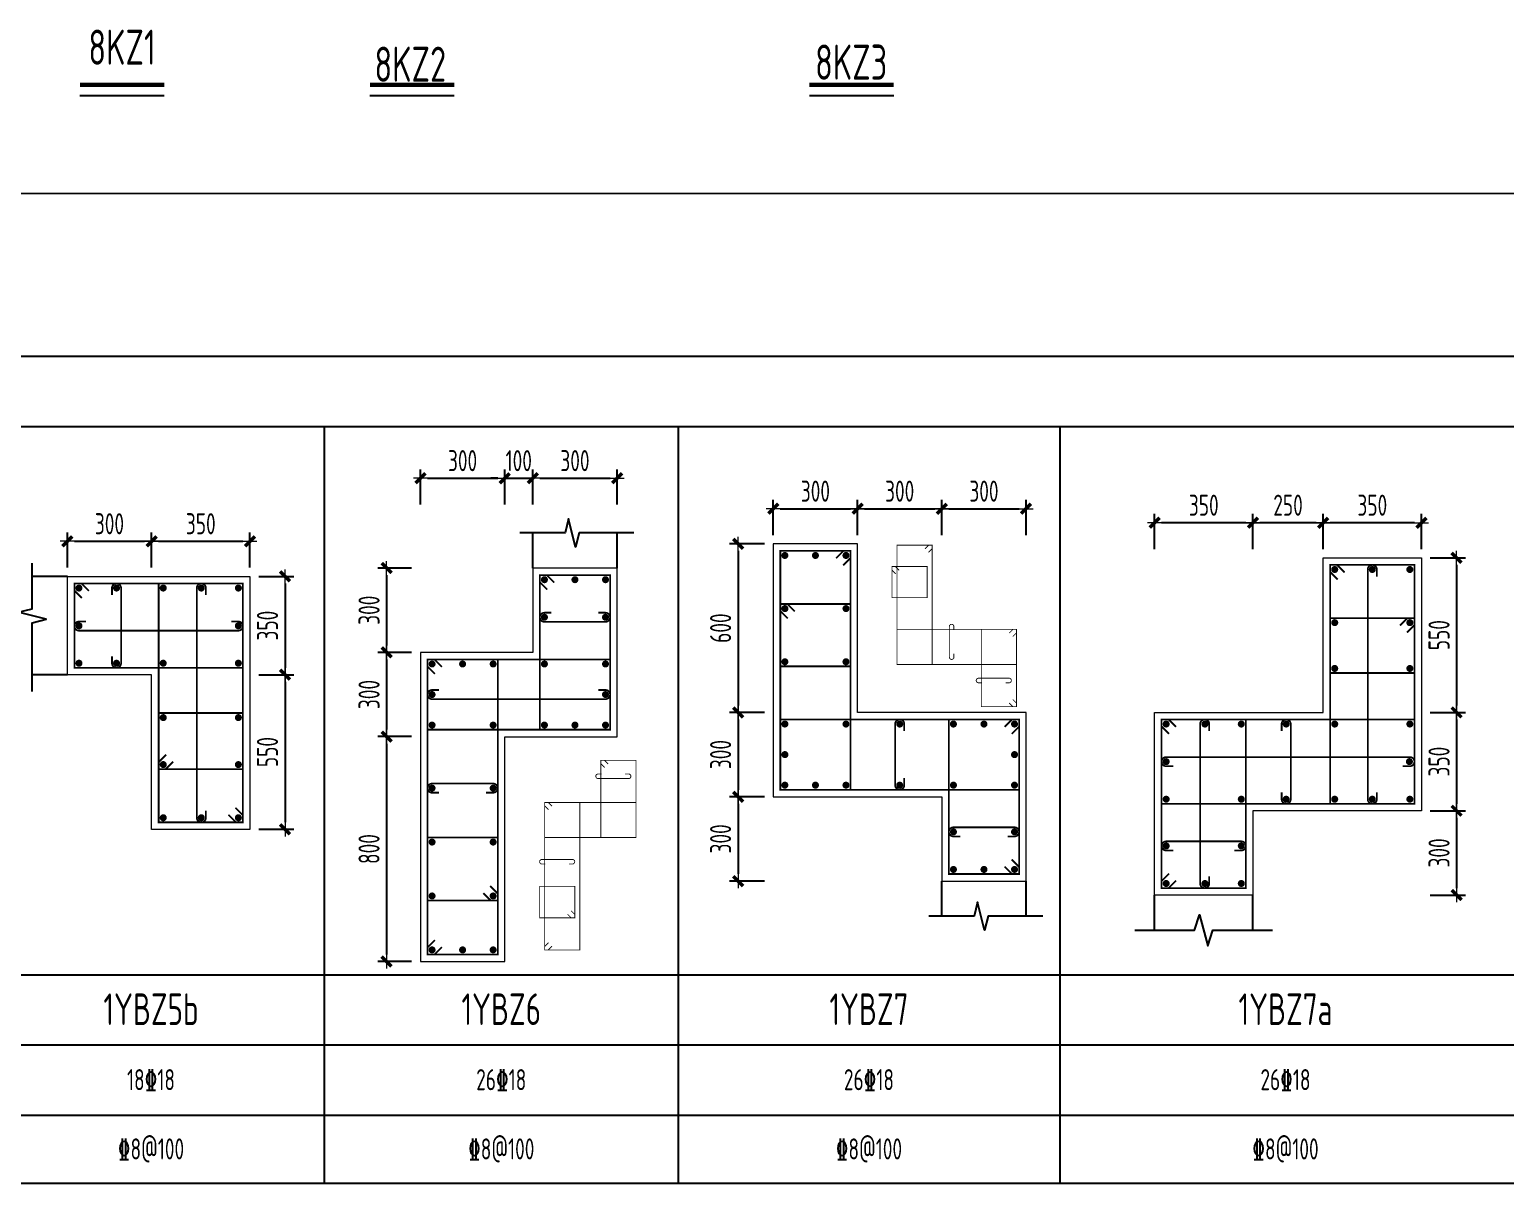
# Model space of a CAD drawing. Extents: x 292423 to 376523, y 106557 to 361882.
# Drawn here: x 341697 to 362713, y 328932 to 345359 of the extents above; entities that cross this region are included whole.
import ezdxf
from ezdxf.enums import TextEntityAlignment as Align

# ---------------------------------------------------------------- set-up
doc = ezdxf.new("R2010")
doc.units = 0
doc.header["$LTSCALE"] = 1000
doc.layers.get('0').update_dxf_attribs({"linetype": 'CONTINUOUS'})
doc.layers.get('Defpoints').update_dxf_attribs({"linetype": 'CONTINUOUS'})
for name, color, linetype, lineweight in [('REIN', 6, 'CONTINUOUS', 18), ('Z-柱大样外框', 7, 'ByLayer', 18), ('Z-详图标注', 3, 'CONTINUOUS', 18)]:
    doc.layers.add(name, color=color, linetype=linetype, lineweight=lineweight)
for name, color, linetype in [('TAB', 7, 'CONTINUOUS'), ('THIN', 7, 'CONTINUOUS'), ('柱', 2, 'CONTINUOUS')]:
    doc.layers.add(name, color=color, linetype=linetype)
doc.styles.get("Standard").update_dxf_attribs({"font": 'tssdeng.shx', "width": 0.7, "bigfont": 'tssdchn.shx'})
doc.styles.add('TCCAD_Dimension', font='Tssdeng.shx', dxfattribs={"width": 0.7, "bigfont": 'tssdchn.shx'})
doc.dimstyles.new('TCCAD_25_100', dxfattribs={"dimtxt": 300, "dimasz": 100, "dimexe": 125, "dimexo": 125, "dimgap": 100, "dimtad": 1, "dimdec": 0, "dimlfac": 0.25, "dimzin": 0, "dimdsep": 46, "dimtxsty": 'TCCAD_Dimension', "dimblk": '_TCDBK25_100', "dimcen": 0, "dimclrt": 7, "dimadec": 0, "dimazin": 0, "dimtfac": 1, "dimtdec": 0, "dimtix": 1, "dimtmove": 2, "dimatfit": 3, "dimfxl": 1, "dimtolj": 1, "dimtzin": 0, "dimarcsym": 0})

# ---------------------------------------------------------------- blocks, each defined once
blk = doc.blocks.new('_TCDBK25_100')
blk.add_line((-1, 0), (1, 0))
at = {"const_width": 0.5}
blk.add_lwpolyline([(-0.7, -0.7), (0.7, 0.7)], dxfattribs=at)
blk = doc.blocks.new('*D295')
at = {"layer": 'Defpoints', "color": 0}
for p in [(353487, 338538), (352287, 338038), (353487, 338038)]:
    blk.add_point(p, dxfattribs=at)
at = {"layer": 'Z-详图标注', "color": 0, "lineweight": -2}
for p, q in [((352287, 338163), (352287, 338663)), ((353487, 338163), (353487, 338663)), ((352387, 338538), (353387, 338538))]:
    blk.add_line(p, q, dxfattribs=at)
at = {"layer": 'Z-详图标注', "color": 0, "lineweight": -2, "xscale": 100, "yscale": 100, "zscale": 100, "rotation": 180}
blk.add_blockref('_TCDBK25_100', (352287, 338538), dxfattribs=at)
at = {"layer": 'Z-详图标注', "color": 0, "lineweight": -2, "xscale": 100, "yscale": 100, "zscale": 100}
blk.add_blockref('_TCDBK25_100', (353487, 338538), dxfattribs=at)
at = {"layer": 'Z-详图标注', "color": 7, "insert": (352887, 338788), "char_height": 300, "attachment_point": 5, "style": 'TCCAD_Dimension'}
blk.add_mtext('\\A1;300', dxfattribs=at)
blk = doc.blocks.new('*D296')
at = {"layer": 'Defpoints', "color": 0}
for p in [(354687, 338538), (353487, 338038), (354687, 338038)]:
    blk.add_point(p, dxfattribs=at)
at = {"layer": 'Z-详图标注', "color": 0, "lineweight": -2}
for p, q in [((353487, 338163), (353487, 338663)), ((354687, 338163), (354687, 338663)), ((353587, 338538), (354587, 338538))]:
    blk.add_line(p, q, dxfattribs=at)
at = {"layer": 'Z-详图标注', "color": 0, "lineweight": -2, "xscale": 100, "yscale": 100, "zscale": 100, "rotation": 180}
blk.add_blockref('_TCDBK25_100', (353487, 338538), dxfattribs=at)
at = {"layer": 'Z-详图标注', "color": 0, "lineweight": -2, "xscale": 100, "yscale": 100, "zscale": 100}
blk.add_blockref('_TCDBK25_100', (354687, 338538), dxfattribs=at)
at = {"layer": 'Z-详图标注', "color": 7, "insert": (354087, 338788), "char_height": 300, "attachment_point": 5, "style": 'TCCAD_Dimension'}
blk.add_mtext('\\A1;300', dxfattribs=at)
blk = doc.blocks.new('*D297')
at = {"layer": 'Defpoints', "color": 0}
for p in [(355887, 338538), (354687, 338038), (355887, 338038)]:
    blk.add_point(p, dxfattribs=at)
at = {"layer": 'Z-详图标注', "color": 0, "lineweight": -2}
for p, q in [((354687, 338163), (354687, 338663)), ((355887, 338163), (355887, 338663)), ((354787, 338538), (355787, 338538))]:
    blk.add_line(p, q, dxfattribs=at)
at = {"layer": 'Z-详图标注', "color": 0, "lineweight": -2, "xscale": 100, "yscale": 100, "zscale": 100, "rotation": 180}
blk.add_blockref('_TCDBK25_100', (354687, 338538), dxfattribs=at)
at = {"layer": 'Z-详图标注', "color": 0, "lineweight": -2, "xscale": 100, "yscale": 100, "zscale": 100}
blk.add_blockref('_TCDBK25_100', (355887, 338538), dxfattribs=at)
at = {"layer": 'Z-详图标注', "color": 7, "insert": (355287, 338788), "char_height": 300, "attachment_point": 5, "style": 'TCCAD_Dimension'}
blk.add_mtext('\\A1;300', dxfattribs=at)
blk = doc.blocks.new('*D298')
at = {"layer": 'Defpoints', "color": 0}
for p in [(352287, 338038), (351787, 335638), (352287, 335638)]:
    blk.add_point(p, dxfattribs=at)
at = {"layer": 'Z-详图标注', "color": 0, "lineweight": -2}
for p, q in [((352162, 338038), (351662, 338038)), ((351787, 337938), (351787, 335738)), ((352162, 335638), (351662, 335638))]:
    blk.add_line(p, q, dxfattribs=at)
at = {"layer": 'Z-详图标注', "color": 0, "lineweight": -2, "xscale": 100, "yscale": 100, "zscale": 100}
for p, rotation in [((351787, 338038), 90), ((351787, 335638), 270)]:
    blk.add_blockref('_TCDBK25_100', p, dxfattribs=dict(at, rotation=rotation))
at = {"layer": 'Z-详图标注', "color": 7, "insert": (351537, 336838), "char_height": 300, "attachment_point": 5, "rotation": 90, "style": 'TCCAD_Dimension'}
blk.add_mtext('\\A1;600', dxfattribs=at)
blk = doc.blocks.new('*D299')
at = {"layer": 'Defpoints', "color": 0}
for p in [(352287, 335638), (351787, 334438), (352287, 334438)]:
    blk.add_point(p, dxfattribs=at)
at = {"layer": 'Z-详图标注', "color": 0, "lineweight": -2}
for p, q in [((352162, 335638), (351662, 335638)), ((351787, 335538), (351787, 334538)), ((352162, 334438), (351662, 334438))]:
    blk.add_line(p, q, dxfattribs=at)
at = {"layer": 'Z-详图标注', "color": 0, "lineweight": -2, "xscale": 100, "yscale": 100, "zscale": 100}
for p, rotation in [((351787, 335638), 90), ((351787, 334438), 270)]:
    blk.add_blockref('_TCDBK25_100', p, dxfattribs=dict(at, rotation=rotation))
at = {"layer": 'Z-详图标注', "color": 7, "insert": (351537, 335038), "char_height": 300, "attachment_point": 5, "rotation": 90, "style": 'TCCAD_Dimension'}
blk.add_mtext('\\A1;300', dxfattribs=at)
blk = doc.blocks.new('*D300')
at = {"layer": 'Defpoints', "color": 0}
for p in [(352287, 334438), (351787, 333238), (352287, 333238)]:
    blk.add_point(p, dxfattribs=at)
at = {"layer": 'Z-详图标注', "color": 0, "lineweight": -2}
for p, q in [((352162, 334438), (351662, 334438)), ((351787, 334338), (351787, 333338)), ((352162, 333238), (351662, 333238))]:
    blk.add_line(p, q, dxfattribs=at)
at = {"layer": 'Z-详图标注', "color": 0, "lineweight": -2, "xscale": 100, "yscale": 100, "zscale": 100}
for p, rotation in [((351787, 334438), 90), ((351787, 333238), 270)]:
    blk.add_blockref('_TCDBK25_100', p, dxfattribs=dict(at, rotation=rotation))
at = {"layer": 'Z-详图标注', "color": 7, "insert": (351537, 333838), "char_height": 300, "attachment_point": 5, "rotation": 90, "style": 'TCCAD_Dimension'}
blk.add_mtext('\\A1;300', dxfattribs=at)
blk = doc.blocks.new('*D326')
at = {"layer": 'Defpoints', "color": 0}
for p in [(348463, 338972), (347263, 338472), (348463, 338472)]:
    blk.add_point(p, dxfattribs=at)
at = {"layer": 'Z-详图标注', "color": 0, "lineweight": -2}
for p, q in [((347263, 338597), (347263, 339097)), ((348463, 338597), (348463, 339097)), ((347363, 338972), (348363, 338972))]:
    blk.add_line(p, q, dxfattribs=at)
at = {"layer": 'Z-详图标注', "color": 0, "lineweight": -2, "xscale": 100, "yscale": 100, "zscale": 100, "rotation": 180}
blk.add_blockref('_TCDBK25_100', (347263, 338972), dxfattribs=at)
at = {"layer": 'Z-详图标注', "color": 0, "lineweight": -2, "xscale": 100, "yscale": 100, "zscale": 100}
blk.add_blockref('_TCDBK25_100', (348463, 338972), dxfattribs=at)
at = {"layer": 'Z-详图标注', "color": 7, "insert": (347863, 339222), "char_height": 300, "attachment_point": 5, "style": 'TCCAD_Dimension'}
blk.add_mtext('\\A1;300', dxfattribs=at)
blk = doc.blocks.new('*D327')
at = {"layer": 'Defpoints', "color": 0}
for p in [(348863, 338972), (348463, 338472), (348863, 338472)]:
    blk.add_point(p, dxfattribs=at)
at = {"layer": 'Z-详图标注', "color": 0, "lineweight": -2}
for p, q in [((348463, 338597), (348463, 339097)), ((348863, 338597), (348863, 339097)), ((348363, 338972), (348263, 338972)), ((348463, 338972), (348863, 338972)), ((348963, 338972), (349063, 338972))]:
    blk.add_line(p, q, dxfattribs=at)
at = {"layer": 'Z-详图标注', "color": 0, "lineweight": -2, "xscale": 100, "yscale": 100, "zscale": 100}
blk.add_blockref('_TCDBK25_100', (348463, 338972), dxfattribs=at)
at = {"layer": 'Z-详图标注', "color": 0, "lineweight": -2, "xscale": 100, "yscale": 100, "zscale": 100, "rotation": 180}
blk.add_blockref('_TCDBK25_100', (348863, 338972), dxfattribs=at)
at = {"layer": 'Z-详图标注', "color": 7, "insert": (348663, 339222), "char_height": 300, "attachment_point": 5, "style": 'TCCAD_Dimension'}
blk.add_mtext('\\A1;100', dxfattribs=at)
blk = doc.blocks.new('*D328')
at = {"layer": 'Defpoints', "color": 0}
for p in [(350063, 338972), (348863, 338472), (350063, 338472)]:
    blk.add_point(p, dxfattribs=at)
at = {"layer": 'Z-详图标注', "color": 0, "lineweight": -2}
for p, q in [((348863, 338597), (348863, 339097)), ((350063, 338597), (350063, 339097)), ((348963, 338972), (349963, 338972))]:
    blk.add_line(p, q, dxfattribs=at)
at = {"layer": 'Z-详图标注', "color": 0, "lineweight": -2, "xscale": 100, "yscale": 100, "zscale": 100, "rotation": 180}
blk.add_blockref('_TCDBK25_100', (348863, 338972), dxfattribs=at)
at = {"layer": 'Z-详图标注', "color": 0, "lineweight": -2, "xscale": 100, "yscale": 100, "zscale": 100}
blk.add_blockref('_TCDBK25_100', (350063, 338972), dxfattribs=at)
at = {"layer": 'Z-详图标注', "color": 7, "insert": (349463, 339222), "char_height": 300, "attachment_point": 5, "style": 'TCCAD_Dimension'}
blk.add_mtext('\\A1;300', dxfattribs=at)
blk = doc.blocks.new('*D329')
at = {"layer": 'Defpoints', "color": 0}
for p in [(347263, 337693), (346781, 336493), (347263, 336493)]:
    blk.add_point(p, dxfattribs=at)
at = {"layer": 'Z-详图标注', "color": 0, "lineweight": -2}
for p, q in [((347138, 337693), (346656, 337693)), ((346781, 337593), (346781, 336593)), ((347138, 336493), (346656, 336493))]:
    blk.add_line(p, q, dxfattribs=at)
at = {"layer": 'Z-详图标注', "color": 0, "lineweight": -2, "xscale": 100, "yscale": 100, "zscale": 100}
for p, rotation in [((346781, 337693), 90), ((346781, 336493), 270)]:
    blk.add_blockref('_TCDBK25_100', p, dxfattribs=dict(at, rotation=rotation))
at = {"layer": 'Z-详图标注', "color": 7, "insert": (346531, 337093), "char_height": 300, "attachment_point": 5, "rotation": 90, "style": 'TCCAD_Dimension'}
blk.add_mtext('\\A1;300', dxfattribs=at)
blk = doc.blocks.new('*D330')
at = {"layer": 'Defpoints', "color": 0}
for p in [(347263, 336493), (346781, 335293), (347263, 335293)]:
    blk.add_point(p, dxfattribs=at)
at = {"layer": 'Z-详图标注', "color": 0, "lineweight": -2}
for p, q in [((347138, 336493), (346656, 336493)), ((346781, 336393), (346781, 335393)), ((347138, 335293), (346656, 335293))]:
    blk.add_line(p, q, dxfattribs=at)
at = {"layer": 'Z-详图标注', "color": 0, "lineweight": -2, "xscale": 100, "yscale": 100, "zscale": 100}
for p, rotation in [((346781, 336493), 90), ((346781, 335293), 270)]:
    blk.add_blockref('_TCDBK25_100', p, dxfattribs=dict(at, rotation=rotation))
at = {"layer": 'Z-详图标注', "color": 7, "insert": (346531, 335893), "char_height": 300, "attachment_point": 5, "rotation": 90, "style": 'TCCAD_Dimension'}
blk.add_mtext('\\A1;300', dxfattribs=at)
blk = doc.blocks.new('*D331')
at = {"layer": 'Defpoints', "color": 0}
for p in [(347263, 335293), (346781, 332093), (347263, 332093)]:
    blk.add_point(p, dxfattribs=at)
at = {"layer": 'Z-详图标注', "color": 0, "lineweight": -2}
for p, q in [((347138, 335293), (346656, 335293)), ((346781, 335193), (346781, 332193)), ((347138, 332093), (346656, 332093))]:
    blk.add_line(p, q, dxfattribs=at)
at = {"layer": 'Z-详图标注', "color": 0, "lineweight": -2, "xscale": 100, "yscale": 100, "zscale": 100}
for p, rotation in [((346781, 335293), 90), ((346781, 332093), 270)]:
    blk.add_blockref('_TCDBK25_100', p, dxfattribs=dict(at, rotation=rotation))
at = {"layer": 'Z-详图标注', "color": 7, "insert": (346531, 333693), "char_height": 300, "attachment_point": 5, "rotation": 90, "style": 'TCCAD_Dimension'}
blk.add_mtext('\\A1;800', dxfattribs=at)
blk = doc.blocks.new('*D354')
at = {"layer": 'Defpoints', "color": 0}
for p in [(360117, 338338), (360117, 337838), (361517, 337838)]:
    blk.add_point(p, dxfattribs=at)
at = {"layer": 'Z-详图标注', "color": 0, "lineweight": -2}
for p, q in [((360117, 337963), (360117, 338463)), ((361517, 337963), (361517, 338463)), ((361417, 338338), (360217, 338338))]:
    blk.add_line(p, q, dxfattribs=at)
at = {"layer": 'Z-详图标注', "color": 0, "lineweight": -2, "xscale": 100, "yscale": 100, "zscale": 100, "rotation": 180}
blk.add_blockref('_TCDBK25_100', (360117, 338338), dxfattribs=at)
at = {"layer": 'Z-详图标注', "color": 0, "lineweight": -2, "xscale": 100, "yscale": 100, "zscale": 100}
blk.add_blockref('_TCDBK25_100', (361517, 338338), dxfattribs=at)
at = {"layer": 'Z-详图标注', "color": 7, "insert": (360817, 338588), "char_height": 300, "attachment_point": 5, "style": 'TCCAD_Dimension'}
blk.add_mtext('\\A1;350', dxfattribs=at)
blk = doc.blocks.new('*D355')
at = {"layer": 'Defpoints', "color": 0}
for p in [(359117, 338338), (359117, 337838), (360117, 337838)]:
    blk.add_point(p, dxfattribs=at)
at = {"layer": 'Z-详图标注', "color": 0, "lineweight": -2}
for p, q in [((359117, 337963), (359117, 338463)), ((360117, 337963), (360117, 338463)), ((360017, 338338), (359217, 338338))]:
    blk.add_line(p, q, dxfattribs=at)
at = {"layer": 'Z-详图标注', "color": 0, "lineweight": -2, "xscale": 100, "yscale": 100, "zscale": 100, "rotation": 180}
blk.add_blockref('_TCDBK25_100', (359117, 338338), dxfattribs=at)
at = {"layer": 'Z-详图标注', "color": 0, "lineweight": -2, "xscale": 100, "yscale": 100, "zscale": 100}
blk.add_blockref('_TCDBK25_100', (360117, 338338), dxfattribs=at)
at = {"layer": 'Z-详图标注', "color": 7, "insert": (359617, 338588), "char_height": 300, "attachment_point": 5, "style": 'TCCAD_Dimension'}
blk.add_mtext('\\A1;250', dxfattribs=at)
blk = doc.blocks.new('*D356')
at = {"layer": 'Defpoints', "color": 0}
for p in [(357717, 338338), (357717, 337838), (359117, 337838)]:
    blk.add_point(p, dxfattribs=at)
at = {"layer": 'Z-详图标注', "color": 0, "lineweight": -2}
for p, q in [((357717, 337963), (357717, 338463)), ((359117, 337963), (359117, 338463)), ((359017, 338338), (357817, 338338))]:
    blk.add_line(p, q, dxfattribs=at)
at = {"layer": 'Z-详图标注', "color": 0, "lineweight": -2, "xscale": 100, "yscale": 100, "zscale": 100, "rotation": 180}
blk.add_blockref('_TCDBK25_100', (357717, 338338), dxfattribs=at)
at = {"layer": 'Z-详图标注', "color": 0, "lineweight": -2, "xscale": 100, "yscale": 100, "zscale": 100}
blk.add_blockref('_TCDBK25_100', (359117, 338338), dxfattribs=at)
at = {"layer": 'Z-详图标注', "color": 7, "insert": (358417, 338588), "char_height": 300, "attachment_point": 5, "style": 'TCCAD_Dimension'}
blk.add_mtext('\\A1;350', dxfattribs=at)
blk = doc.blocks.new('*D357')
at = {"layer": 'Defpoints', "color": 0}
for p in [(361517, 337838), (361517, 335638), (362017, 335638)]:
    blk.add_point(p, dxfattribs=at)
at = {"layer": 'Z-详图标注', "color": 0, "lineweight": -2}
for p, q in [((361642, 337838), (362142, 337838)), ((362017, 337738), (362017, 335738)), ((361642, 335638), (362142, 335638))]:
    blk.add_line(p, q, dxfattribs=at)
at = {"layer": 'Z-详图标注', "color": 0, "lineweight": -2, "xscale": 100, "yscale": 100, "zscale": 100}
for p, rotation in [((362017, 337838), 90), ((362017, 335638), 270)]:
    blk.add_blockref('_TCDBK25_100', p, dxfattribs=dict(at, rotation=rotation))
at = {"layer": 'Z-详图标注', "color": 7, "insert": (361767, 336738), "char_height": 300, "attachment_point": 5, "rotation": 90, "style": 'TCCAD_Dimension'}
blk.add_mtext('\\A1;550', dxfattribs=at)
blk = doc.blocks.new('*D358')
at = {"layer": 'Defpoints', "color": 0}
for p in [(361517, 335638), (361517, 334238), (362017, 334238)]:
    blk.add_point(p, dxfattribs=at)
at = {"layer": 'Z-详图标注', "color": 0, "lineweight": -2}
for p, q in [((361642, 335638), (362142, 335638)), ((362017, 335538), (362017, 334338)), ((361642, 334238), (362142, 334238))]:
    blk.add_line(p, q, dxfattribs=at)
at = {"layer": 'Z-详图标注', "color": 0, "lineweight": -2, "xscale": 100, "yscale": 100, "zscale": 100}
for p, rotation in [((362017, 335638), 90), ((362017, 334238), 270)]:
    blk.add_blockref('_TCDBK25_100', p, dxfattribs=dict(at, rotation=rotation))
at = {"layer": 'Z-详图标注', "color": 7, "insert": (361767, 334938), "char_height": 300, "attachment_point": 5, "rotation": 90, "style": 'TCCAD_Dimension'}
blk.add_mtext('\\A1;350', dxfattribs=at)
blk = doc.blocks.new('*D359')
at = {"layer": 'Defpoints', "color": 0}
for p in [(361517, 334238), (361517, 333038), (362017, 333038)]:
    blk.add_point(p, dxfattribs=at)
at = {"layer": 'Z-详图标注', "color": 0, "lineweight": -2}
for p, q in [((361642, 334238), (362142, 334238)), ((362017, 334138), (362017, 333138)), ((361642, 333038), (362142, 333038))]:
    blk.add_line(p, q, dxfattribs=at)
at = {"layer": 'Z-详图标注', "color": 0, "lineweight": -2, "xscale": 100, "yscale": 100, "zscale": 100}
for p, rotation in [((362017, 334238), 90), ((362017, 333038), 270)]:
    blk.add_blockref('_TCDBK25_100', p, dxfattribs=dict(at, rotation=rotation))
at = {"layer": 'Z-详图标注', "color": 7, "insert": (361767, 333638), "char_height": 300, "attachment_point": 5, "rotation": 90, "style": 'TCCAD_Dimension'}
blk.add_mtext('\\A1;300', dxfattribs=at)
blk = doc.blocks.new('*D364')
at = {"layer": 'Defpoints', "color": 0}
for p in [(343435, 338074), (342235, 337574), (343435, 337574)]:
    blk.add_point(p, dxfattribs=at)
at = {"layer": 'Z-详图标注', "color": 0, "lineweight": -2}
for p, q in [((342235, 337699), (342235, 338199)), ((343435, 337699), (343435, 338199)), ((342335, 338074), (343335, 338074))]:
    blk.add_line(p, q, dxfattribs=at)
at = {"layer": 'Z-详图标注', "color": 0, "lineweight": -2, "xscale": 100, "yscale": 100, "zscale": 100, "rotation": 180}
blk.add_blockref('_TCDBK25_100', (342235, 338074), dxfattribs=at)
at = {"layer": 'Z-详图标注', "color": 0, "lineweight": -2, "xscale": 100, "yscale": 100, "zscale": 100}
blk.add_blockref('_TCDBK25_100', (343435, 338074), dxfattribs=at)
at = {"layer": 'Z-详图标注', "color": 7, "insert": (342835, 338324), "char_height": 300, "attachment_point": 5, "style": 'TCCAD_Dimension'}
blk.add_mtext('\\A1;300', dxfattribs=at)
blk = doc.blocks.new('*D365')
at = {"layer": 'Defpoints', "color": 0}
for p in [(344835, 338074), (343435, 337574), (344835, 337574)]:
    blk.add_point(p, dxfattribs=at)
at = {"layer": 'Z-详图标注', "color": 0, "lineweight": -2}
for p, q in [((343435, 337699), (343435, 338199)), ((344835, 337699), (344835, 338199)), ((343535, 338074), (344735, 338074))]:
    blk.add_line(p, q, dxfattribs=at)
at = {"layer": 'Z-详图标注', "color": 0, "lineweight": -2, "xscale": 100, "yscale": 100, "zscale": 100, "rotation": 180}
blk.add_blockref('_TCDBK25_100', (343435, 338074), dxfattribs=at)
at = {"layer": 'Z-详图标注', "color": 0, "lineweight": -2, "xscale": 100, "yscale": 100, "zscale": 100}
blk.add_blockref('_TCDBK25_100', (344835, 338074), dxfattribs=at)
at = {"layer": 'Z-详图标注', "color": 7, "insert": (344135, 338324), "char_height": 300, "attachment_point": 5, "style": 'TCCAD_Dimension'}
blk.add_mtext('\\A1;350', dxfattribs=at)
blk = doc.blocks.new('*D366')
at = {"layer": 'Defpoints', "color": 0}
for p in [(344835, 337574), (344835, 336174), (345335, 336174)]:
    blk.add_point(p, dxfattribs=at)
at = {"layer": 'Z-详图标注', "color": 0, "lineweight": -2}
for p, q in [((344960, 337574), (345460, 337574)), ((345335, 337474), (345335, 336274)), ((344960, 336174), (345460, 336174))]:
    blk.add_line(p, q, dxfattribs=at)
at = {"layer": 'Z-详图标注', "color": 0, "lineweight": -2, "xscale": 100, "yscale": 100, "zscale": 100}
for p, rotation in [((345335, 337574), 90), ((345335, 336174), 270)]:
    blk.add_blockref('_TCDBK25_100', p, dxfattribs=dict(at, rotation=rotation))
at = {"layer": 'Z-详图标注', "color": 7, "insert": (345085, 336874), "char_height": 300, "attachment_point": 5, "rotation": 90, "style": 'TCCAD_Dimension'}
blk.add_mtext('\\A1;350', dxfattribs=at)
blk = doc.blocks.new('*D367')
at = {"layer": 'Defpoints', "color": 0}
for p in [(344835, 336174), (344835, 333974), (345335, 333974)]:
    blk.add_point(p, dxfattribs=at)
at = {"layer": 'Z-详图标注', "color": 0, "lineweight": -2}
for p, q in [((344960, 336174), (345460, 336174)), ((345335, 336074), (345335, 334074)), ((344960, 333974), (345460, 333974))]:
    blk.add_line(p, q, dxfattribs=at)
at = {"layer": 'Z-详图标注', "color": 0, "lineweight": -2, "xscale": 100, "yscale": 100, "zscale": 100}
for p, rotation in [((345335, 336174), 90), ((345335, 333974), 270)]:
    blk.add_blockref('_TCDBK25_100', p, dxfattribs=dict(at, rotation=rotation))
at = {"layer": 'Z-详图标注', "color": 7, "insert": (345085, 335074), "char_height": 300, "attachment_point": 5, "rotation": 90, "style": 'TCCAD_Dimension'}
blk.add_mtext('\\A1;550', dxfattribs=at)

msp = doc.modelspace()

# ---------------------------------------------------------------- linework, layer by layer
at = {"layer": 'REIN', "color": 6}
for points, const_width in [([(294922.6, 343025), (368522.6, 343025)], 25), ([(354030.1, 337611.3), (353977.1, 337664.3), (353977.1, 337714.3), (354477.1, 337714.3), (354477.1, 337271), (353977.1, 337271), (353977.1, 337714.3), (354027.1, 337714.3), (354080.1, 337661.3)], 12.5), ([(352493.4, 336974.9), (352387.4, 337081), (352387.4, 337181), (353387.4, 337181), (353387.4, 336294.3), (352387.4, 336294.3), (352387.4, 337181), (352487.4, 337181), (352593.4, 337074.9)], 25), ([(361310.5, 336774.9), (361416.5, 336881), (361416.5, 336981), (360216.5, 336981), (360216.5, 336198.9), (361416.5, 336198.9), (361416.5, 336981), (361316.5, 336981), (361210.5, 336874.9)], 25), ([(343641.5, 335036.4), (343535.4, 334930.3), (343535.4, 334830.3), (344735.4, 334830.3), (344735.4, 335629.2), (343535.4, 335629.2), (343535.4, 334830.3), (343635.4, 334830.3), (343741.5, 334936.4)], 25), ([(348257.2, 333166.1), (348363.3, 333060.1), (348363.3, 332960.1), (347363.3, 332960.1), (347363.3, 333857.6), (348363.3, 333857.6), (348363.3, 332960.1), (348263.3, 332960.1), (348157.2, 333066.1)], 25), ([(349406.9, 332815.9), (349460, 332762.9), (349460, 332712.9), (348960, 332712.9), (348960, 333161.7), (349460, 333161.7), (349460, 332712.9), (349410, 332712.9), (349356.9, 332765.9)], 12.5)]:
    msp.add_lwpolyline(points, dxfattribs=dict(at, const_width=const_width))
at = {"layer": 'REIN', "color": 210}
for points, const_width in [([(353181.3, 337831.6), (353287.4, 337937.6), (353387.4, 337937.6), (353387.4, 334537.6), (352387.4, 334537.6), (352387.4, 337937.6), (353387.4, 337937.6), (353387.4, 337837.6), (353281.3, 337731.6)], 25), ([(354446.5, 337967.1), (354499.6, 338020.1), (354549.6, 338020.1), (354549.6, 336320.1), (354049.6, 336320.1), (354049.6, 338020.1), (354549.6, 338020.1), (354549.6, 337970.1), (354496.5, 337917.1)], 12.5), ([(360422.6, 337631.6), (360316.5, 337737.6), (360216.5, 337737.6), (360216.5, 334337.6), (361416.5, 334337.6), (361416.5, 337737.6), (360216.5, 337737.6), (360216.5, 337637.6), (360322.6, 337531.6)], 25), ([(349069.3, 337386.5), (348963.3, 337492.6), (348963.3, 337592.6), (349963.3, 337592.6), (349963.3, 335392.6), (348963.3, 335392.6), (348963.3, 337592.6), (349063.3, 337592.6), (349169.3, 337486.5)], 25), ([(342541.5, 337367.6), (342435.4, 337473.6), (342335.4, 337473.6), (342335.4, 336273.6), (344735.4, 336273.6), (344735.4, 337473.6), (342335.4, 337473.6), (342335.4, 337373.6), (342441.5, 337267.6)], 25), ([(344529.3, 334179.7), (344635.4, 334073.6), (344735.4, 334073.6), (344735.4, 337473.6), (343535.4, 337473.6), (343535.4, 334073.6), (344735.4, 334073.6), (344735.4, 334173.6), (344629.3, 334279.7)], 25), ([(355646.5, 336767.1), (355699.6, 336820.1), (355749.6, 336820.1), (355749.6, 336320.1), (354049.6, 336320.1), (354049.6, 336820.1), (355749.6, 336820.1), (355749.6, 336770.1), (355696.5, 336717.1)], 12.5), ([(355696.5, 335823.2), (355749.6, 335770.1), (355749.6, 335720.1), (355249.6, 335720.1), (355249.6, 336820.1), (355749.6, 336820.1), (355749.6, 335720.1), (355699.6, 335720.1), (355646.5, 335773.2)], 12.5), ([(347569.3, 332298.6), (347463.3, 332192.6), (347363.3, 332192.6), (347363.3, 336392.6), (348363.3, 336392.6), (348363.3, 332192.6), (347363.3, 332192.6), (347363.3, 332292.6), (347469.3, 332398.6)], 25), ([(347469.3, 336186.5), (347363.3, 336292.6), (347363.3, 336392.6), (349963.3, 336392.6), (349963.3, 335392.6), (347363.3, 335392.6), (347363.3, 336392.6), (347463.3, 336392.6), (347569.3, 336286.5)], 25), ([(355581.3, 335431.6), (355687.4, 335537.6), (355787.4, 335537.6), (355787.4, 334537.6), (352387.4, 334537.6), (352387.4, 335537.6), (355787.4, 335537.6), (355787.4, 335437.6), (355681.3, 335331.6)], 25), ([(355681.3, 333543.7), (355787.4, 333437.6), (355787.4, 333337.6), (354787.4, 333337.6), (354787.4, 335537.6), (355787.4, 335537.6), (355787.4, 333337.6), (355687.4, 333337.6), (355581.3, 333443.7)], 25), ([(358022.6, 335431.6), (357916.5, 335537.6), (357816.5, 335537.6), (357816.5, 334337.6), (361416.5, 334337.6), (361416.5, 335537.6), (357816.5, 335537.6), (357816.5, 335437.6), (357922.6, 335331.6)], 25), ([(357922.6, 333343.7), (357816.5, 333237.6), (357816.5, 333137.6), (359016.5, 333137.6), (359016.5, 335537.6), (357816.5, 335537.6), (357816.5, 333137.6), (357916.5, 333137.6), (358022.6, 333243.7)], 25), ([(349885.5, 334853.6), (349832.5, 334906.7), (349832.5, 334956.7), (350332.5, 334956.7), (350332.5, 333856.7), (349832.5, 333856.7), (349832.5, 334956.7), (349882.5, 334956.7), (349935.5, 334903.6)], 12.5), ([(349135.5, 332309.7), (349082.5, 332256.7), (349032.5, 332256.7), (349032.5, 334356.7), (349532.5, 334356.7), (349532.5, 332256.7), (349032.5, 332256.7), (349032.5, 332306.7), (349085.5, 332359.7)], 12.5), ([(349085.5, 334253.6), (349032.5, 334306.7), (349032.5, 334356.7), (350332.5, 334356.7), (350332.5, 333856.7), (349032.5, 333856.7), (349032.5, 334356.7), (349082.5, 334356.7), (349135.5, 334303.6)], 12.5)]:
    msp.add_lwpolyline(points, dxfattribs=dict(at, const_width=const_width))
at = {"layer": 'REIN', "color": 6, "const_width": 50}
for points in [[(352427.4, 337872.6, 1), (352477.4, 337872.6, 1)], [(352862.4, 337872.6, 1), (352912.4, 337872.6, 1)], [(353297.4, 337872.6, 1), (353347.4, 337872.6, 1)], [(349003.3, 337527.6, 1), (349053.3, 337527.6, 1)], [(349438.3, 337527.6, 1), (349488.3, 337527.6, 1)], [(349873.3, 337527.6, 1), (349923.3, 337527.6, 1)], [(360306.5, 337672.6, -1), (360256.5, 337672.6, -1)], [(360841.6, 337672.6, -1), (360791.6, 337672.6, -1)], [(361376.5, 337672.6, -1), (361326.5, 337672.6, -1)], [(342400.4, 337433.6, -1), (342400.4, 337383.6, -1)], [(342935.4, 337433.6, -1), (342935.4, 337383.6, -1)], [(343600.4, 337433.6, -1), (343600.4, 337383.6, -1)], [(344141.9, 337433.6, -1), (344141.9, 337383.6, -1)], [(344670.4, 337433.6, -1), (344670.4, 337383.6, -1)], [(352427.4, 337116, 1), (352477.4, 337116, 1)], [(353297.4, 337116, 1), (353347.4, 337116, 1)], [(342400.4, 336895.7, -1), (342400.4, 336845.7, -1)], [(344670.4, 336895.7, -1), (344670.4, 336845.7, -1)], [(349003.3, 336992.6, 1), (349053.3, 336992.6, 1)], [(349873.3, 336992.6, 1), (349923.3, 336992.6, 1)], [(360306.5, 336916, -1), (360256.5, 336916, -1)], [(361376.5, 336916, -1), (361326.5, 336916, -1)], [(342400.4, 336363.6, -1), (342400.4, 336313.6, -1)], [(342935.4, 336363.6, -1), (342935.4, 336313.6, -1)], [(343600.4, 336363.6, -1), (343600.4, 336313.6, -1)], [(344670.4, 336363.6, -1), (344670.4, 336313.6, -1)], [(347403.3, 336327.6, 1), (347453.3, 336327.6, 1)], [(347838.3, 336327.6, 1), (347888.3, 336327.6, 1)], [(348273.3, 336327.6, 1), (348323.3, 336327.6, 1)], [(349003.3, 336327.6, 1), (349053.3, 336327.6, 1)], [(349873.3, 336327.6, 1), (349923.3, 336327.6, 1)], [(352427.4, 336359.3, 1), (352477.4, 336359.3, 1)], [(353297.4, 336359.3, 1), (353347.4, 336359.3, 1)], [(360306.5, 336263.9, -1), (360256.5, 336263.9, -1)], [(361376.5, 336263.9, -1), (361326.5, 336263.9, -1)], [(347403.3, 335892.6, 1), (347453.3, 335892.6, 1)], [(349873.3, 335892.6, 1), (349923.3, 335892.6, 1)], [(343600.4, 335589.2, -1), (343600.4, 335539.2, -1)], [(344670.4, 335589.2, -1), (344670.4, 335539.2, -1)], [(347403.3, 335457.6, 1), (347453.3, 335457.6, 1)], [(348273.3, 335457.6, 1), (348323.3, 335457.6, 1)], [(349003.3, 335457.6, 1), (349053.3, 335457.6, 1)], [(349438.3, 335457.6, 1), (349488.3, 335457.6, 1)], [(349873.3, 335457.6, 1), (349923.3, 335457.6, 1)], [(352427.4, 335472.6, 1), (352477.4, 335472.6, 1)], [(353297.4, 335472.6, 1), (353347.4, 335472.6, 1)], [(354062.4, 335472.6, 1), (354112.4, 335472.6, 1)], [(354827.4, 335472.6, 1), (354877.4, 335472.6, 1)], [(355262.4, 335472.6, 1), (355312.4, 335472.6, 1)], [(355697.4, 335472.6, 1), (355747.4, 335472.6, 1)], [(357906.5, 335472.6, -1), (357856.5, 335472.6, -1)], [(358458.6, 335472.6, -1), (358408.6, 335472.6, -1)], [(358976.5, 335472.6, -1), (358926.5, 335472.6, -1)], [(359615.7, 335472.6, -1), (359565.7, 335472.6, -1)], [(360306.5, 335472.6, -1), (360256.5, 335472.6, -1)], [(361376.5, 335472.6, -1), (361326.5, 335472.6, -1)], [(352427.4, 335037.6, 1), (352477.4, 335037.6, 1)], [(355697.4, 335037.6, 1), (355747.4, 335037.6, 1)], [(343600.4, 334920.3, -1), (343600.4, 334870.3, -1)], [(344670.4, 334920.3, -1), (344670.4, 334870.3, -1)], [(357856.5, 334937.6, 1), (357906.5, 334937.6, 1)], [(361319.7, 334937.6, 1), (361369.7, 334937.6, 1)], [(347403.3, 334560.1, 1), (347453.3, 334560.1, 1)], [(348273.3, 334560.1, 1), (348323.3, 334560.1, 1)], [(352427.4, 334602.6, 1), (352477.4, 334602.6, 1)], [(352862.4, 334602.6, 1), (352912.4, 334602.6, 1)], [(353297.4, 334602.6, 1), (353347.4, 334602.6, 1)], [(354062.4, 334602.6, 1), (354112.4, 334602.6, 1)], [(354827.4, 334602.6, 1), (354877.4, 334602.6, 1)], [(355697.4, 334602.6, 1), (355747.4, 334602.6, 1)], [(357906.5, 334402.6, -1), (357856.5, 334402.6, -1)], [(358976.5, 334402.6, -1), (358926.5, 334402.6, -1)], [(359615.7, 334402.6, -1), (359565.7, 334402.6, -1)], [(360306.5, 334402.6, -1), (360256.5, 334402.6, -1)], [(360841.6, 334402.6, -1), (360791.6, 334402.6, -1)], [(361376.5, 334402.6, -1), (361326.5, 334402.6, -1)], [(343600.4, 334163.6, -1), (343600.4, 334113.6, -1)], [(344141.9, 334163.6, -1), (344141.9, 334113.6, -1)], [(344670.4, 334163.6, -1), (344670.4, 334113.6, -1)], [(354827.4, 333937.6, 1), (354877.4, 333937.6, 1)], [(355697.4, 333937.6, 1), (355747.4, 333937.6, 1)], [(347403.3, 333792.6, 1), (347453.3, 333792.6, 1)], [(348273.3, 333792.6, 1), (348323.3, 333792.6, 1)], [(357906.5, 333737.6, -1), (357856.5, 333737.6, -1)], [(358976.5, 333737.6, -1), (358926.5, 333737.6, -1)], [(354827.4, 333402.6, 1), (354877.4, 333402.6, 1)], [(355262.4, 333402.6, 1), (355312.4, 333402.6, 1)], [(355697.4, 333402.6, 1), (355747.4, 333402.6, 1)], [(357906.5, 333202.6, -1), (357856.5, 333202.6, -1)], [(358458.6, 333202.6, -1), (358408.6, 333202.6, -1)], [(358976.5, 333202.6, -1), (358926.5, 333202.6, -1)], [(347403.3, 333025.1, 1), (347453.3, 333025.1, 1)], [(348273.3, 333025.1, 1), (348323.3, 333025.1, 1)], [(347403.3, 332257.6, 1), (347453.3, 332257.6, 1)], [(347838.3, 332257.6, 1), (347888.3, 332257.6, 1)], [(348273.3, 332257.6, 1), (348323.3, 332257.6, 1)]]:
    msp.add_lwpolyline(points, format="xyb", close=True, dxfattribs=at)
at = {"layer": 'REIN', "color": 6}
for points, const_width in [([(360881.5, 334502.6), (360881.5, 334402.6, -1), (360751.5, 334402.6), (360751.5, 337672.6, -1), (360881.5, 337672.6), (360881.5, 337572.6)], 25), ([(342870.4, 336438.6), (342870.4, 336338.6, 1), (343000.4, 336338.6), (343000.4, 337408.6, 1), (342870.4, 337408.6), (342870.4, 337308.6)], 25), ([(344208.2, 334238.6), (344208.2, 334138.6, -1), (344078.2, 334138.6), (344078.2, 337408.6, -1), (344208.2, 337408.6), (344208.2, 337308.6)], 25), ([(342500.4, 336932.1), (342400.4, 336932.1, 1), (342400.4, 336802.1), (344670.7, 336802.1, 1), (344670.7, 336932.1), (344570.7, 336932.1)], 25), ([(349798.3, 337057.6), (349898.3, 337057.6, -1), (349898.3, 336927.6), (349028.3, 336927.6, -1), (349028.3, 337057.6), (349128.3, 337057.6)], 25), ([(354859.6, 336475.1), (354859.6, 336425.1, -1), (354794.6, 336425.1), (354794.6, 336860.1, -1), (354859.6, 336860.1), (354859.6, 336810.1)], 12.5), ([(355259.6, 336060.1), (355209.6, 336060.1, -1), (355209.6, 336125.1), (355644.6, 336125.1, -1), (355644.6, 336060.1), (355594.6, 336060.1)], 12.5), ([(349798.3, 335957.6), (349898.3, 335957.6, -1), (349898.3, 335827.6), (347428.3, 335827.6, -1), (347428.3, 335957.6), (347528.3, 335957.6)], 25), ([(354152.4, 334702.6), (354152.4, 334602.6, -1), (354022.4, 334602.6), (354022.4, 335472.6, -1), (354152.4, 335472.6), (354152.4, 335372.6)], 25), ([(358495.2, 333302.6), (358495.2, 333202.6, -1), (358365.2, 333202.6), (358365.2, 335472.6, -1), (358495.2, 335472.6), (358495.2, 335372.6)], 25), ([(359525.7, 334502.6), (359525.7, 334402.6, 1), (359655.7, 334402.6), (359655.7, 335472.6, 1), (359525.7, 335472.6), (359525.7, 335372.6)], 25), ([(357981.5, 334872.6), (357881.5, 334872.6, -1), (357881.5, 335002.6), (361351.5, 335002.6, -1), (361351.5, 334872.6), (361251.5, 334872.6)], 25), ([(347528.3, 334495.1), (347428.3, 334495.1, -1), (347428.3, 334625.1), (348298.3, 334625.1, -1), (348298.3, 334495.1), (348198.3, 334495.1)], 25), ([(350177.5, 334761.7), (350227.5, 334761.7, -1), (350227.5, 334696.7), (349792.5, 334696.7, -1), (349792.5, 334761.7), (349842.5, 334761.7)], 12.5), ([(354952.4, 333872.6), (354852.4, 333872.6, -1), (354852.4, 334002.6), (355722.4, 334002.6, -1), (355722.4, 333872.6), (355622.4, 333872.6)], 25), ([(358851.5, 333672.6), (358951.5, 333672.6, 1), (358951.5, 333802.6), (357881.5, 333802.6, 1), (357881.5, 333672.6), (357981.5, 333672.6)], 25), ([(349042.5, 333480.4), (348992.5, 333480.4, -1), (348992.5, 333545.4), (349427.5, 333545.4, -1), (349427.5, 333480.4), (349377.5, 333480.4)], 12.5)]:
    msp.add_lwpolyline(points, format="xyb", dxfattribs=dict(at, const_width=const_width))
at = {"layer": 'TAB'}
for p, q in [((295391.9, 340710.3), (368105.7, 340710.3)), ((297191.9, 339710.3), (368105.7, 339710.3)), ((345893.9, 339710.3), (345893.9, 328932.4)), ((350933.3, 339710.3), (350933.3, 328932.4)), ((356365.3, 339710.3), (356365.3, 328932.4)), ((297191.9, 331904.4), (368105.7, 331904.4)), ((297191.9, 330904.4), (368105.7, 330904.4)), ((297191.9, 330904.4), (368105.7, 330904.4)), ((297191.9, 329904.4), (368105.7, 329904.4))]:
    msp.add_line(p, q, dxfattribs=at)
msp.add_lwpolyline([(368105.7, 328932.4), (295391.9, 328932.4), (295391.9, 339710.3), (297191.9, 339710.3), (297191.9, 328932.4)], dxfattribs=at)
at = {"layer": 'THIN'}
for p, q in [((348863.3, 337692.6), (348863.3, 338192.6)), ((350063.3, 337692.6), (350063.3, 338192.6)), ((342235.4, 337573.6), (341735.4, 337573.6)), ((342235.4, 336173.6), (341735.4, 336173.6)), ((354687.4, 332737.6), (354687.4, 333237.6)), ((355887.4, 332737.6), (355887.4, 333237.6)), ((357716.5, 332537.6), (357716.5, 333037.6)), ((359116.5, 332537.6), (359116.5, 333037.6))]:
    msp.add_line(p, q, dxfattribs=at)
for points in [[(350300.1, 338192.6), (349522.7, 338192.6), (349472.7, 337992.6), (349372.7, 338392.6), (349322.7, 338192.6), (348676.3, 338192.6)], [(341735.4, 335936.8), (341735.4, 336914.2), (341935.4, 336964.2), (341535.4, 337064.2), (341735.4, 337114.2), (341735.4, 337760.6)], [(356124.2, 332737.6), (355346.8, 332737.6), (355296.8, 332537.6), (355196.8, 332937.6), (355146.8, 332737.6), (354500.4, 332737.6)], [(357436.5, 332537.6), (358286.5, 332537.6), (358356.5, 332757.6), (358476.5, 332317.6), (358546.5, 332537.6), (359396.5, 332537.6)]]:
    msp.add_lwpolyline(points, dxfattribs=at)
at = {"layer": 'Z-柱大样外框'}
for points in [[(352287.4, 338037.6), (352287.4, 334437.6), (354687.4, 334437.6), (354687.4, 333237.6), (355887.4, 333237.6), (355887.4, 335637.6), (353487.4, 335637.6), (353487.4, 338037.6), (352287.4, 338037.6)], [(361516.5, 337837.6), (361516.5, 334237.6), (359116.5, 334237.6), (359116.5, 333037.6), (357716.5, 333037.6), (357716.5, 335637.6), (360116.5, 335637.6), (360116.5, 337837.6), (361516.5, 337837.6)], [(342235.4, 337573.6), (344835.4, 337573.6), (344835.4, 333973.6), (343435.4, 333973.6), (343435.4, 336173.6), (342235.4, 336173.6), (342235.4, 337573.6)], [(347263.3, 336492.6), (347263.3, 332092.6), (348463.3, 332092.6), (348463.3, 335292.6), (350063.3, 335292.6), (350063.3, 337692.6), (348863.3, 337692.6), (348863.3, 336492.6), (347263.3, 336492.6)]]:
    msp.add_lwpolyline(points, close=True, dxfattribs=at)
at = {"layer": '柱'}
for p, q in [((342414.4, 344422.6), (343614.4, 344422.6)), ((346543.9, 344422.6), (347743.9, 344422.6)), ((352802.4, 344422.6), (354002.4, 344422.6))]:
    msp.add_line(p, q, dxfattribs=at)
at = {"layer": '柱', "const_width": 60}
for points in [[(342414.4, 344572.6), (343614.4, 344572.6)], [(346543.9, 344572.6), (347743.9, 344572.6)], [(352802.4, 344572.6), (354002.4, 344572.6)]]:
    msp.add_lwpolyline(points, dxfattribs=at)

# ---------------------------------------------------------------- texts
at = {"layer": 'TAB', "width": 0.7}
for s, height, p in [('1YBZ5b', 450, (343426.2, 331413.1)), ('1YBZ6', 450, (348413.6, 331413.1)), ('1YBZ7', 450, (353649.3, 331413.1)), ('1YBZ7a', 450, (359580.6, 331413.1)), ('18%%13218', 300, (343426.2, 330410.2)), ('26%%13218', 300, (348413.6, 330410.2)), ('26%%13218', 300, (353649.3, 330410.2)), ('26%%13218', 300, (359580.6, 330410.2)), ('%%1328@100', 300, (343426.2, 329424.2)), ('%%1328@100', 300, (348413.6, 329424.2)), ('%%1328@100', 300, (353649.3, 329424.2)), ('%%1328@100', 300, (359580.6, 329424.2))]:
    msp.add_text(s, height=height, dxfattribs=at).set_placement(p, align=Align.MIDDLE_CENTER)
at = {"layer": '柱', "width": 0.7}
msp.add_text('8KZ1', height=500, dxfattribs=at).set_placement((343014.4, 344707.8), align=Align.BOTTOM_CENTER)
for s, p in [('8KZ2', (347118.3, 344866.1)), ('8KZ3', (353396.4, 344895.6))]:
    msp.add_text(s, height=500, dxfattribs=at).set_placement(p, align=Align.MIDDLE)

# ---------------------------------------------------------------- dimensions: what is measured, and where the dimension line sits
at = {"layer": 'Z-详图标注'}
for base, p1, p2, picture, middle in [((348463.3, 338971.8), (347263.3, 338471.8), (348463.3, 338471.8), '*D326', (347863.3, 339221.8)), ((348863.3, 338971.8), (348463.3, 338471.8), (348863.3, 338471.8), '*D327', (348663.3, 339221.8)), ((350063.3, 338971.8), (348863.3, 338471.8), (350063.3, 338471.8), '*D328', (349463.3, 339221.8)), ((353487.4, 338537.6), (352287.4, 338037.6), (353487.4, 338037.6), '*D295', (352887.4, 338787.6)), ((354687.4, 338537.6), (353487.4, 338037.6), (354687.4, 338037.6), '*D296', (354087.4, 338787.6)), ((355887.4, 338537.6), (354687.4, 338037.6), (355887.4, 338037.6), '*D297', (355287.4, 338787.6)), ((343435.4, 338073.6), (342235.4, 337573.6), (343435.4, 337573.6), '*D364', (342835.4, 338323.6)), ((344835.4, 338073.6), (343435.4, 337573.6), (344835.4, 337573.6), '*D365', (344135.4, 338323.6))]:
    dim = msp.add_linear_dim(base=base, p1=p1, p2=p2, dimstyle='TCCAD_25_100', dxfattribs=at)
    dim.commit()
    dim.dimension.update_dxf_attribs({"geometry": picture, "text_midpoint": middle})
for base, p1, p2, angle, picture, middle in [((357716.5, 338337.6), (359116.5, 337837.6), (357716.5, 337837.6), 180, '*D356', (358416.5, 338587.6)), ((359116.5, 338337.6), (360116.5, 337837.6), (359116.5, 337837.6), 180, '*D355', (359616.5, 338587.6)), ((360116.5, 338337.6), (361516.5, 337837.6), (360116.5, 337837.6), 180, '*D354', (360816.5, 338587.6)), ((351787.4, 335637.6), (352287.4, 338037.6), (352287.4, 335637.6), 270, '*D298', (351537.4, 336837.6)), ((346780.9, 336492.6), (347263.3, 337692.6), (347263.3, 336492.6), 270, '*D329', (346530.9, 337092.6)), ((362016.5, 335637.6), (361516.5, 337837.6), (361516.5, 335637.6), 270, '*D357', (361766.5, 336737.6)), ((345335.4, 336173.6), (344835.4, 337573.6), (344835.4, 336173.6), 270, '*D366', (345085.4, 336873.6)), ((346780.9, 335292.6), (347263.3, 336492.6), (347263.3, 335292.6), 270, '*D330', (346530.9, 335892.6)), ((345335.4, 333973.6), (344835.4, 336173.6), (344835.4, 333973.6), 270, '*D367', (345085.4, 335073.6)), ((351787.4, 334437.6), (352287.4, 335637.6), (352287.4, 334437.6), 270, '*D299', (351537.4, 335037.6)), ((362016.5, 334237.6), (361516.5, 335637.6), (361516.5, 334237.6), 270, '*D358', (361766.5, 334937.6)), ((346780.9, 332092.6), (347263.3, 335292.6), (347263.3, 332092.6), 270, '*D331', (346530.9, 333692.6)), ((351787.4, 333237.6), (352287.4, 334437.6), (352287.4, 333237.6), 270, '*D300', (351537.4, 333837.6)), ((362016.5, 333037.6), (361516.5, 334237.6), (361516.5, 333037.6), 270, '*D359', (361766.5, 333637.6))]:
    dim = msp.add_linear_dim(base=base, p1=p1, p2=p2, angle=angle, dimstyle='TCCAD_25_100', dxfattribs=at)
    dim.commit()
    dim.dimension.update_dxf_attribs({"geometry": picture, "text_midpoint": middle})

doc.saveas('drawing.dxf')
